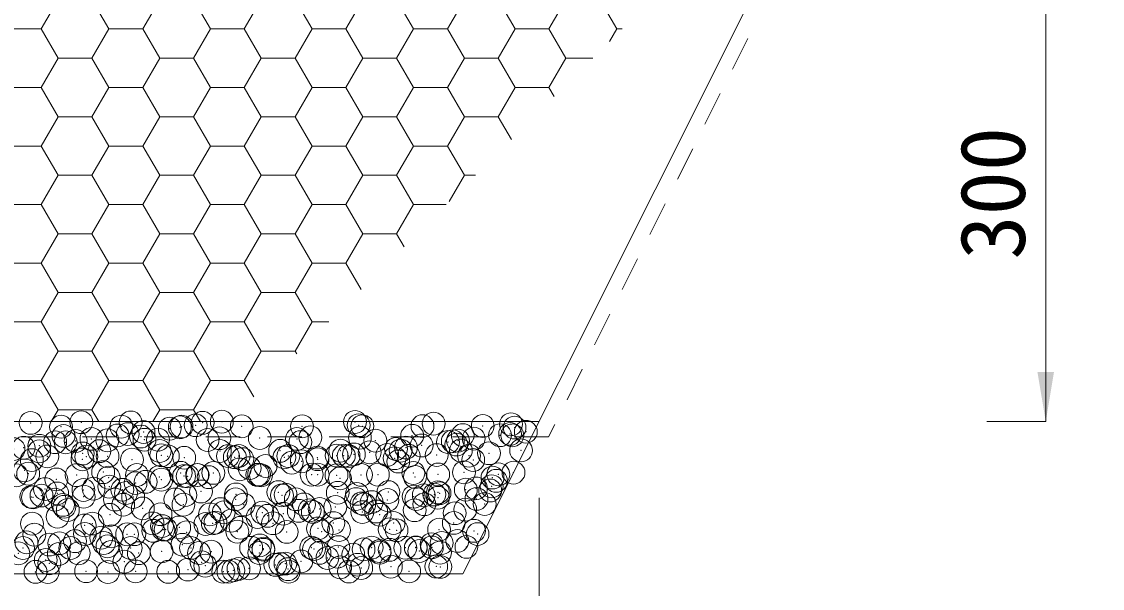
# Model space of a CAD drawing. Units: millimetres at full size, sheet at 1:30; details may follow other scales. Extents: x 47825 to 82541, y -23349 to -5561.
# Drawn here: x 53363 to 54072, y -11289 to -10916 of the extents above; entities that cross this region are included whole.
import ezdxf
from ezdxf.enums import TextEntityAlignment as Align

# ---------------------------------------------------------------- set-up
doc = ezdxf.new("R2010")
doc.units = ezdxf.units.MM
doc.header["$LTSCALE"] = 30
doc.header["$PDMODE"] = 32
doc.header["$PDSIZE"] = 15
doc.linetypes.add('USER1', pattern=[1.35, 0.75, -0.6])
doc.layers.add('ハッチング', color=7, linetype='Continuous', lineweight=5)
doc.layers.add('寸法線', color=7, linetype='Continuous', lineweight=9)
doc.styles.add('ＭＳ ゴシック', font='')
doc.styles.get('ＭＳ ゴシック').set_extended_font_data('MS Gothic')

# ---------------------------------------------------------------- blocks, each defined once
blk = doc.blocks.new('filled_arrow')
at = {"color": 0, "linetype": 'Continuous', "lineweight": -2}
blk.add_solid([(7.5, 1.25), (0, 0), (7.5, -1.25)], dxfattribs=at)

msp = doc.modelspace()

# ---------------------------------------------------------------- linework, layer by layer
at = {"layer": 'ハッチング', "lineweight": 20}
msp.add_line((54167.33, -10249.14), (53652.33, -11279.14), dxfattribs=at)
at = {"layer": 'ハッチング'}
for p, q in [((53375.44, -10921.12), (53386.55, -10901.88)), ((53419.89, -10921.12), (53408.78, -10901.88)), ((53442.12, -10921.12), (53453.23, -10901.88)), ((53486.57, -10921.12), (53475.45, -10901.88)), ((53508.79, -10921.12), (53519.9, -10901.88)), ((53553.24, -10921.12), (53542.13, -10901.88)), ((53575.47, -10921.12), (53586.58, -10901.88)), ((53619.92, -10921.12), (53608.8, -10901.88)), ((53642.14, -10921.12), (53653.25, -10901.88)), ((53686.59, -10921.12), (53675.48, -10901.88)), ((53708.82, -10921.12), (53719.93, -10901.88)), ((53753.27, -10921.12), (53742.15, -10901.88)), ((53353.22, -10921.12), (53375.44, -10921.12)), ((53386.55, -10940.37), (53375.44, -10921.12)), ((53408.78, -10940.37), (53419.89, -10921.12)), ((53419.89, -10921.12), (53442.12, -10921.12)), ((53453.23, -10940.37), (53442.12, -10921.12)), ((53475.45, -10940.37), (53486.57, -10921.12)), ((53486.57, -10921.12), (53508.79, -10921.12)), ((53519.9, -10940.37), (53508.79, -10921.12)), ((53542.13, -10940.37), (53553.24, -10921.12)), ((53553.24, -10921.12), (53575.47, -10921.12)), ((53586.58, -10940.37), (53575.47, -10921.12)), ((53608.8, -10940.37), (53619.92, -10921.12)), ((53619.92, -10921.12), (53642.14, -10921.12)), ((53653.25, -10940.37), (53642.14, -10921.12)), ((53675.48, -10940.37), (53686.59, -10921.12)), ((53686.59, -10921.12), (53708.82, -10921.12)), ((53719.93, -10940.37), (53708.82, -10921.12)), ((53748.45, -10929.47), (53753.27, -10921.12)), ((53753.27, -10921.12), (53756.79, -10921.12)), ((53375.44, -10959.62), (53386.55, -10940.37)), ((53386.55, -10940.37), (53408.78, -10940.37)), ((53419.89, -10959.62), (53408.78, -10940.37)), ((53442.12, -10959.62), (53453.23, -10940.37)), ((53453.23, -10940.37), (53475.45, -10940.37)), ((53486.57, -10959.62), (53475.45, -10940.37)), ((53508.79, -10959.62), (53519.9, -10940.37)), ((53519.9, -10940.37), (53542.13, -10940.37)), ((53553.24, -10959.62), (53542.13, -10940.37)), ((53575.47, -10959.62), (53586.58, -10940.37)), ((53586.58, -10940.37), (53608.8, -10940.37)), ((53619.92, -10959.62), (53608.8, -10940.37)), ((53642.14, -10959.62), (53653.25, -10940.37)), ((53653.25, -10940.37), (53675.48, -10940.37)), ((53686.59, -10959.62), (53675.48, -10940.37)), ((53708.82, -10959.62), (53719.93, -10940.37)), ((53719.93, -10940.37), (53737.54, -10940.37)), ((53353.22, -10959.62), (53375.44, -10959.62)), ((53386.55, -10978.87), (53375.44, -10959.62)), ((53408.78, -10978.87), (53419.89, -10959.62)), ((53419.89, -10959.62), (53442.12, -10959.62)), ((53453.23, -10978.87), (53442.12, -10959.62)), ((53475.45, -10978.87), (53486.57, -10959.62)), ((53486.57, -10959.62), (53508.79, -10959.62)), ((53519.9, -10978.87), (53508.79, -10959.62)), ((53542.13, -10978.87), (53553.24, -10959.62)), ((53553.24, -10959.62), (53575.47, -10959.62)), ((53586.58, -10978.87), (53575.47, -10959.62)), ((53608.8, -10978.87), (53619.92, -10959.62)), ((53619.92, -10959.62), (53642.14, -10959.62)), ((53653.25, -10978.87), (53642.14, -10959.62)), ((53675.48, -10978.87), (53686.59, -10959.62)), ((53686.59, -10959.62), (53708.82, -10959.62)), ((53712.29, -10965.63), (53708.82, -10959.62)), ((53375.44, -10998.11), (53386.55, -10978.87)), ((53386.55, -10978.87), (53408.78, -10978.87)), ((53419.89, -10998.11), (53408.78, -10978.87)), ((53442.12, -10998.11), (53453.23, -10978.87)), ((53453.23, -10978.87), (53475.45, -10978.87)), ((53486.57, -10998.11), (53475.45, -10978.87)), ((53508.79, -10998.11), (53519.9, -10978.87)), ((53519.9, -10978.87), (53542.13, -10978.87)), ((53553.24, -10998.11), (53542.13, -10978.87)), ((53575.47, -10998.11), (53586.58, -10978.87)), ((53586.58, -10978.87), (53608.8, -10978.87)), ((53619.92, -10998.11), (53608.8, -10978.87)), ((53642.14, -10998.11), (53653.25, -10978.87)), ((53653.25, -10978.87), (53675.48, -10978.87)), ((53684.11, -10993.81), (53675.48, -10978.87)), ((53353.22, -10998.11), (53375.44, -10998.11)), ((53386.55, -11017.36), (53375.44, -10998.11)), ((53408.78, -11017.36), (53419.89, -10998.11)), ((53419.89, -10998.11), (53442.12, -10998.11)), ((53453.23, -11017.36), (53442.12, -10998.11)), ((53475.45, -11017.36), (53486.57, -10998.11)), ((53486.57, -10998.11), (53508.79, -10998.11)), ((53519.9, -11017.36), (53508.79, -10998.11)), ((53542.13, -11017.36), (53553.24, -10998.11)), ((53553.24, -10998.11), (53575.47, -10998.11)), ((53586.58, -11017.36), (53575.47, -10998.11)), ((53608.8, -11017.36), (53619.92, -10998.11)), ((53619.92, -10998.11), (53642.14, -10998.11)), ((53653.25, -11017.36), (53642.14, -10998.11)), ((53375.44, -11036.61), (53386.55, -11017.36)), ((53386.55, -11017.36), (53408.78, -11017.36)), ((53419.89, -11036.61), (53408.78, -11017.36)), ((53442.12, -11036.61), (53453.23, -11017.36)), ((53453.23, -11017.36), (53475.45, -11017.36)), ((53486.57, -11036.61), (53475.45, -11017.36)), ((53508.79, -11036.61), (53519.9, -11017.36)), ((53519.9, -11017.36), (53542.13, -11017.36)), ((53553.24, -11036.61), (53542.13, -11017.36)), ((53575.47, -11036.61), (53586.58, -11017.36)), ((53586.58, -11017.36), (53608.8, -11017.36)), ((53619.92, -11036.61), (53608.8, -11017.36)), ((53643.28, -11034.64), (53653.25, -11017.36)), ((53653.25, -11017.36), (53660.55, -11017.36)), ((53353.22, -11036.61), (53375.44, -11036.61)), ((53386.55, -11055.86), (53375.44, -11036.61)), ((53408.78, -11055.86), (53419.89, -11036.61)), ((53419.89, -11036.61), (53442.12, -11036.61)), ((53453.23, -11055.86), (53442.12, -11036.61)), ((53475.45, -11055.86), (53486.57, -11036.61)), ((53486.57, -11036.61), (53508.79, -11036.61)), ((53519.9, -11055.86), (53508.79, -11036.61)), ((53542.13, -11055.86), (53553.24, -11036.61)), ((53553.24, -11036.61), (53575.47, -11036.61)), ((53586.58, -11055.86), (53575.47, -11036.61)), ((53608.8, -11055.86), (53619.92, -11036.61)), ((53619.92, -11036.61), (53641.31, -11036.61)), ((53375.44, -11075.1), (53386.55, -11055.86)), ((53386.55, -11055.86), (53408.78, -11055.86)), ((53419.89, -11075.1), (53408.78, -11055.86)), ((53442.12, -11075.1), (53453.23, -11055.86)), ((53453.23, -11055.86), (53475.45, -11055.86)), ((53486.57, -11075.1), (53475.45, -11055.86)), ((53508.79, -11075.1), (53519.9, -11055.86)), ((53519.9, -11055.86), (53542.13, -11055.86)), ((53553.24, -11075.1), (53542.13, -11055.86)), ((53575.47, -11075.1), (53586.58, -11055.86)), ((53586.58, -11055.86), (53608.8, -11055.86)), ((53613.66, -11064.26), (53608.8, -11055.86)), ((53353.22, -11075.1), (53375.44, -11075.1)), ((53386.55, -11094.35), (53375.44, -11075.1)), ((53408.78, -11094.35), (53419.89, -11075.1)), ((53419.89, -11075.1), (53442.12, -11075.1)), ((53453.23, -11094.35), (53442.12, -11075.1)), ((53475.45, -11094.35), (53486.57, -11075.1)), ((53486.57, -11075.1), (53508.79, -11075.1)), ((53519.9, -11094.35), (53508.79, -11075.1)), ((53542.13, -11094.35), (53553.24, -11075.1)), ((53553.24, -11075.1), (53575.47, -11075.1)), ((53585.48, -11092.44), (53575.47, -11075.1)), ((53375.44, -11113.6), (53386.55, -11094.35)), ((53386.55, -11094.35), (53408.78, -11094.35)), ((53419.89, -11113.6), (53408.78, -11094.35)), ((53442.12, -11113.6), (53453.23, -11094.35)), ((53453.23, -11094.35), (53475.45, -11094.35)), ((53486.57, -11113.6), (53475.45, -11094.35)), ((53508.79, -11113.6), (53519.9, -11094.35)), ((53519.9, -11094.35), (53542.13, -11094.35)), ((53553.24, -11113.6), (53542.13, -11094.35)), ((53353.22, -11113.6), (53375.44, -11113.6)), ((53386.55, -11132.85), (53375.44, -11113.6)), ((53408.78, -11132.85), (53419.89, -11113.6)), ((53419.89, -11113.6), (53442.12, -11113.6)), ((53453.23, -11132.85), (53442.12, -11113.6)), ((53475.45, -11132.85), (53486.57, -11113.6)), ((53486.57, -11113.6), (53508.79, -11113.6)), ((53519.9, -11132.85), (53508.79, -11113.6)), ((53542.13, -11132.85), (53553.24, -11113.6)), ((53553.24, -11113.6), (53564.32, -11113.6)), ((53375.44, -11152.09), (53386.55, -11132.85)), ((53386.55, -11132.85), (53408.78, -11132.85)), ((53419.89, -11152.09), (53408.78, -11132.85)), ((53442.12, -11152.09), (53453.23, -11132.85)), ((53453.23, -11132.85), (53475.45, -11132.85)), ((53486.57, -11152.09), (53475.45, -11132.85)), ((53508.79, -11152.09), (53519.9, -11132.85)), ((53519.9, -11132.85), (53542.13, -11132.85)), ((53543.21, -11134.71), (53542.13, -11132.85)), ((53353.22, -11152.09), (53375.44, -11152.09)), ((53386.55, -11171.34), (53375.44, -11152.09)), ((53408.78, -11171.34), (53419.89, -11152.09)), ((53419.89, -11152.09), (53442.12, -11152.09)), ((53453.23, -11171.34), (53442.12, -11152.09)), ((53475.45, -11171.34), (53486.57, -11152.09)), ((53486.57, -11152.09), (53508.79, -11152.09)), ((53515.03, -11162.89), (53508.79, -11152.09)), ((53382.05, -11179.14), (53386.55, -11171.34)), ((53386.55, -11171.34), (53408.78, -11171.34)), ((53413.28, -11179.14), (53408.78, -11171.34)), ((53448.72, -11179.14), (53453.23, -11171.34)), ((53453.23, -11171.34), (53475.45, -11171.34)), ((53479.96, -11179.14), (53475.45, -11171.34))]:
    msp.add_line(p, q, dxfattribs=at)
at = {"layer": 'ハッチング', "linetype": 'USER1', "lineweight": 9}
msp.add_lwpolyline([(53352.33, -10239.14), (54183.51, -10239.14), (53708.51, -11189.14), (52196.15, -11189.14), (51721.15, -10239.14), (52552.33, -10239.14)], dxfattribs=at)
at = {"layer": 'ハッチング', "lineweight": 20}
msp.add_lwpolyline([(52252.33, -11279.14), (53652.33, -11279.14), (53702.33, -11179.14), (52202.33, -11179.14)], close=True, dxfattribs=at)
at = {"layer": 'ハッチング'}
for p in [(53368.5, -11179.99), (53388.5, -11182.54), (53401.74, -11179.56), (53428.05, -11182.47), (53434.23, -11179.72), (53467.6, -11182.4), (53476.8, -11181.52), (53481.43, -11179.96), (53494.05, -11179.25), (53507.14, -11182.32), (53546.69, -11182.25), (53581.48, -11179.38), (53583.82, -11181.52), (53586.24, -11182.18), (53625.79, -11182.11), (53633.05, -11180.5), (53665.34, -11182.04), (53683.86, -11180.94), (53390.1, -11188.53), (53425.68, -11188.25), (53432.29, -11187.38), (53440.91, -11188.96), (53442.61, -11186.02), (53459.86, -11183.75), (53466.47, -11182.88), (53552.19, -11189.54), (53584.68, -11189.7), (53618.98, -11188.46), (53652.22, -11188.04), (53676.69, -11188.09), (53683.3, -11187.22), (53684.71, -11188.19), (53686.21, -11183.08), (53693.62, -11185.86), (53363.92, -11196.38), (53374.24, -11195.03), (53384.61, -11192.71), (53391.49, -11192.75), (53398.1, -11191.88), (53408.43, -11190.52), (53418.92, -11191.47), (53443.26, -11191.11), (53452.16, -11191.05), (53484.65, -11191.2), (53492.48, -11190.09), (53518.95, -11189.97), (53543.3, -11190.52), (53545.64, -11192.67), (53594.87, -11191.65), (53614.93, -11196.22), (53625.25, -11194.86), (53642.5, -11192.59), (53645.69, -11192.08), (53648.03, -11194.23), (53649.11, -11191.72), (53659.44, -11190.36), (53357.31, -11197.25), (53374.12, -11198.65), (53379.47, -11202.06), (53402.54, -11204.03), (53402.74, -11200.11), (53405.08, -11202.25), (53413.67, -11198.58), (53419.02, -11201.99), (53453.22, -11198.5), (53454.3, -11201.23), (53458.57, -11201.92), (53469.33, -11202.95), (53492.77, -11198.43), (53498.12, -11201.84), (53502.57, -11202.53), (53505.12, -11201.67), (53507.46, -11203.81), (53532.32, -11198.36), (53535.06, -11202.69), (53537.67, -11201.77), (53556.69, -11202.79), (53556.88, -11203.86), (53569.36, -11201.45), (53571.87, -11198.29), (53574.13, -11201.59), (53577.22, -11201.7), (53580.74, -11200.72), (53591.06, -11199.36), (53602.61, -11201.03), (53607.51, -11203.23), (53608.32, -11197.09), (53611.42, -11198.22), (53616.77, -11201.63), (53635.09, -11201.18), (53650.96, -11198.14), (53656.32, -11201.56), (53669.4, -11199.95), (53690.51, -11198.07), (53369.3, -11204.46), (53435.03, -11204.19), (53505.76, -11210.59), (53512.37, -11209.72), (53522.69, -11208.36), (53539.94, -11206.09), (53546.55, -11205.22), (53609.85, -11205.37), (53659.08, -11204.35), (53359.2, -11214.41), (53364.56, -11211.26), (53366.9, -11213.4), (53385.41, -11217.18), (53398.75, -11214.34), (53416.13, -11212.38), (53419.72, -11215.94), (53438.3, -11214.27), (53452.96, -11215.52), (53454.32, -11217.36), (53466.95, -11212.82), (53469.29, -11214.96), (53471.57, -11215.09), (53477.85, -11214.2), (53478.18, -11214.22), (53485.45, -11215.67), (53488.51, -11212.86), (53517.4, -11214.13), (53518.51, -11213.94), (53519.75, -11214.44), (53552.99, -11214.01), (53556.95, -11214.05), (53569.33, -11214.37), (53571.67, -11216.52), (53585.48, -11214.17), (53596.5, -11213.98), (53619.78, -11212.93), (53620.9, -11215.5), (53636.05, -11213.91), (53653.02, -11212.51), (53671.72, -11215.93), (53674.06, -11218.08), (53675.6, -11213.84), (53685.51, -11212.66), (53377.95, -11223.53), (53403.2, -11224.09), (53409.81, -11223.22), (53420.14, -11221.87), (53428.77, -11223.96), (53437.39, -11219.59), (53444, -11218.72), (53480.33, -11225.08), (53654.21, -11223.93), (53660.82, -11223.06), (53670.2, -11224.42), (53671.15, -11221.7), (53369.02, -11228.6), (53370.1, -11228.93), (53375.63, -11227.73), (53384.37, -11230.45), (53385.95, -11226.37), (53403.34, -11228.5), (53423.92, -11230.38), (53431.11, -11226.11), (53435.83, -11228.66), (53463.47, -11230.31), (53470.13, -11227.42), (53503.02, -11230.23), (53503.37, -11227), (53531.15, -11225.52), (53533.49, -11227.67), (53535.86, -11227.16), (53542.57, -11230.16), (53570.16, -11225.92), (53582.12, -11230.09), (53582.72, -11226.64), (53592.45, -11232.06), (53602.77, -11230.7), (53603.41, -11225.5), (53620.02, -11228.43), (53621.67, -11230.02), (53626.63, -11227.56), (53633.54, -11227.08), (53635.88, -11229.23), (53635.89, -11225.65), (53636.96, -11226.2), (53661.22, -11229.95), (53389.73, -11233.86), (53390.59, -11235.11), (53392.93, -11237.25), (53429.28, -11233.79), (53442.16, -11236.23), (53468.83, -11233.72), (53492.98, -11236.67), (53495.32, -11238.81), (53508.38, -11233.65), (53520.55, -11238.91), (53544.54, -11237.79), (53547.93, -11233.57), (53551.65, -11237.43), (53553.79, -11238.48), (53558.26, -11236.56), (53568.59, -11235.2), (53585.84, -11232.93), (53586.28, -11238.64), (53587.48, -11233.5), (53595.36, -11238.23), (53620.58, -11237.4), (53627.03, -11233.43), (53646.93, -11239.35), (53653.82, -11236.98), (53666.58, -11233.36), (53369.46, -11246.22), (53386.21, -11241.65), (53409.01, -11246.14), (53420.52, -11240.41), (53448.56, -11246.07), (53453.76, -11239.99), (53483.28, -11246.43), (53486.25, -11240.14), (53488.11, -11246), (53489.89, -11245.56), (53500.22, -11244.2), (53517.47, -11241.93), (53524.08, -11241.06), (53527.66, -11245.93), (53534.4, -11239.7), (53567.21, -11245.86), (53597.7, -11240.37), (53606.76, -11245.78), (53646.31, -11245.71), (53370.9, -11253.4), (53403.98, -11247.38), (53404.14, -11252.98), (53431.85, -11253.21), (53436.63, -11253.13), (53449.1, -11250.93), (53454.8, -11247.81), (53455.71, -11250.06), (53457.14, -11249.96), (53466.03, -11248.71), (53470.93, -11251.9), (53504.17, -11251.47), (53506.37, -11248.94), (53536.66, -11251.63), (53557.18, -11249.37), (53559.52, -11251.52), (53570.96, -11250.39), (53604.21, -11249.97), (53608.75, -11250.5), (53636.69, -11250.12), (53659.57, -11250.93), (53661.91, -11253.08), (53365.8, -11258.52), (53380.73, -11259.94), (53387.34, -11259.07), (53397.66, -11257.71), (53414.91, -11255.44), (53416.62, -11258.96), (53421.52, -11254.57), (53468.19, -11260.08), (53519.01, -11260.52), (53631.73, -11259.77), (53638.34, -11258.9), (53648.67, -11257.54), (53360.44, -11265.74), (53363.48, -11262.21), (53387.01, -11266.12), (53394.63, -11262.25), (53399.99, -11265.66), (53418.96, -11261.11), (53421.32, -11264.88), (53434.18, -11262.18), (53439.54, -11265.59), (53454.56, -11264.46), (53473.73, -11262.11), (53479.09, -11265.52), (53487.05, -11264.61), (53513.28, -11262.04), (53518.64, -11265.45), (53521.35, -11262.67), (53521.35, -11263.38), (53552.83, -11261.96), (53554.59, -11262.95), (53558.19, -11265.38), (53570.57, -11261.64), (53580.3, -11266.54), (53587.08, -11263.11), (53592.38, -11261.89), (53597.55, -11264.27), (53597.73, -11265.3), (53604.16, -11263.4), (53614.48, -11262.04), (53621.38, -11261.87), (53621.39, -11262.08), (53623.73, -11264.22), (53631.93, -11261.82), (53637.28, -11265.23), (53654.62, -11261.45), (53378.44, -11270.11), (53380.78, -11272.25), (53430.01, -11271.23), (53480.83, -11271.67), (53483.17, -11273.81), (53529.18, -11273.27), (53532.4, -11272.79), (53535.79, -11272.4), (53546.11, -11271.04), (53563.36, -11268.77), (53569.97, -11267.9), (53571.76, -11274.86), (53583.21, -11273.23), (53605.01, -11274.44), (53634.78, -11274.35), (53637.5, -11274.59), (53371.7, -11277.87), (53379.72, -11278.02), (53404.94, -11277.45), (53419.27, -11277.95), (53437.43, -11277.6), (53458.82, -11277.87), (53471.73, -11276.37), (53494.99, -11277.77), (53498.37, -11277.8), (53501.6, -11276.9), (53504.97, -11275.94), (53511.93, -11275.55), (53537.46, -11276.1), (53537.92, -11277.73), (53577.47, -11277.66), (53585.55, -11275.37), (53617.01, -11277.59)]:
    msp.add_point(p, dxfattribs=at)
at = {"layer": '寸法線'}
for p, q in [((54034.94, -10879.14), (54034.94, -11179.14)), ((53996.33, -11179.14), (54034.94, -11179.14)), ((53702.33, -11229.14), (53702.33, -11827.84))]:
    msp.add_line(p, q, dxfattribs=at)

# ---------------------------------------------------------------- block references
at = {"layer": '寸法線', "xscale": 4.33, "yscale": 4.33, "rotation": 90}
msp.add_blockref('filled_arrow', (54034.94, -11179.14), dxfattribs=at)

# ---------------------------------------------------------------- texts
at = {"layer": '寸法線', "style": 'ＭＳ ゴシック'}
msp.add_text('300', height=42.72, rotation=90, dxfattribs=at).set_placement((53999.94, -11029.14), align=Align.MIDDLE_CENTER)

doc.saveas('drawing.dxf')
